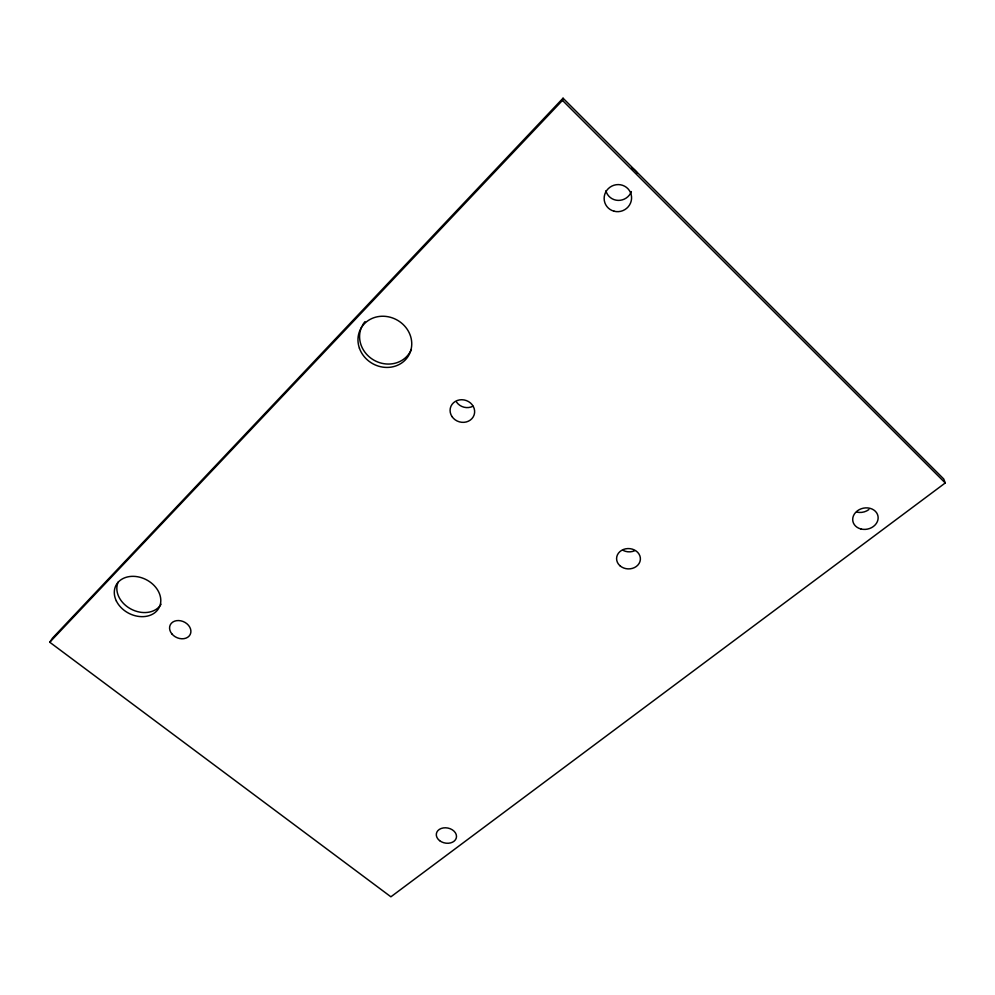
<?xml version="1.0" encoding="UTF-8"?>
<svg xmlns="http://www.w3.org/2000/svg" width="995" height="995" viewBox="0 0 995 995"><rect width="100%" height="100%" fill="white"/><g stroke="black" fill="none" stroke-linecap="round" stroke-linejoin="round"><path stroke-width="1.49" d="M49.75 642.235L562.473 100.383L563.046 98.194L943.745 478.993L945.25 482.961L390.898 896.806L49.75 642.235L52.486 638.131L563.046 98.194M562.473 100.383L945.25 482.961M411.42 349.245A27.3 24.912 29.1 0 1 375.998 361.247A27.3 24.912 29.1 0 1 362.105 325.987M362.74 324.843A27.3 24.912 29.1 0 1 365.016 321.634M161.041 604.263A24.154 18.88 27.3 0 1 131.253 609.201A24.154 18.88 27.3 0 1 118.194 582.025M473.023 406.184A12.114 11.032 17.4 0 1 456.469 401.992M631.365 191.575A13.495 13.159 -34.1 0 1 605.893 190.754M634.785 550.658A11.666 10.037 1.7 0 1 623.168 550.409M868.921 509.539A12.537 10.497 -13 0 1 856.67 512.052M631.9 167.993A23.109 22.537 -34.1 0 1 637.31 173.055M439.591 840.626A10.211 7.637 11.6 0 0 456.282 838.039A10.211 7.637 11.6 0 0 443.297 827.927A10.211 7.637 11.6 0 0 439.591 840.626M171.886 633.914A11.069 8.644 24.9 0 0 190.182 634.524A11.069 8.644 24.9 0 0 178.64 620.557A11.069 8.644 24.9 0 0 171.886 633.914M116.353 600.955A24.266 18.93 27.2 0 0 156.439 611.291A24.266 18.93 27.2 0 0 139.847 577.237A24.266 18.93 27.2 0 0 116.353 600.955M359.406 348.163A27.437 24.999 28.9 0 0 405.102 360.14A27.437 24.999 28.9 0 0 390.077 317.194A27.437 24.999 28.9 0 0 359.406 348.163M451.991 416.557A12.375 11.206 17.2 0 0 473.247 416.843A12.375 11.206 17.2 0 0 461.842 399.729A12.375 11.206 17.2 0 0 451.991 416.557M614.102 211.226A13.793 13.445 -29.3 0 0 631.166 194.547A13.793 13.445 -29.3 0 0 608.318 188.615A13.793 13.445 -29.3 0 0 614.102 211.226M619.91 565.707A11.915 10.174 2 0 0 639.934 561.665A11.915 10.174 2 0 0 625.644 548.83A11.915 10.174 2 0 0 619.91 565.707M860.874 528.967A12.811 10.659 -12.4 0 0 877.988 516.119A12.811 10.659 -12.4 0 0 857.391 510.833A12.811 10.659 -12.4 0 0 860.874 528.967"/></g></svg>
